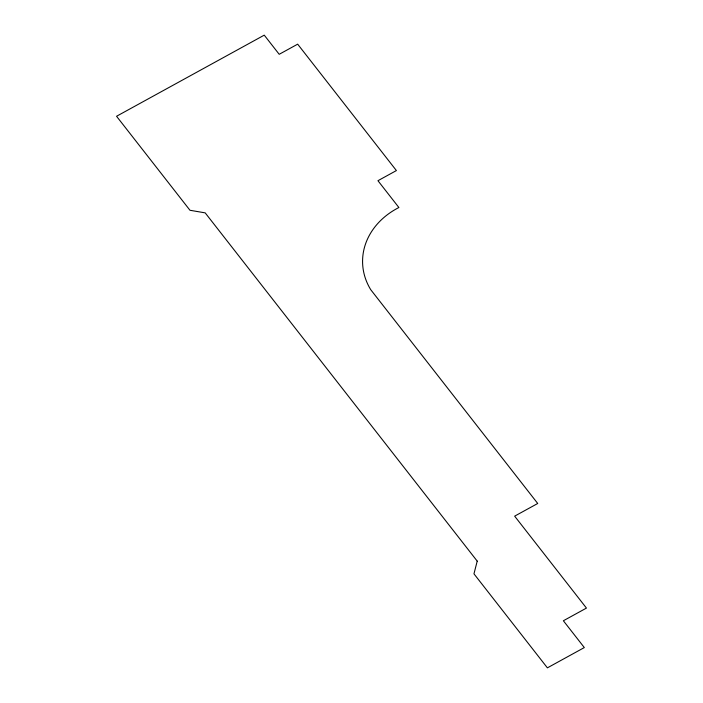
<?xml version="1.0" encoding="UTF-8"?>
<svg xmlns="http://www.w3.org/2000/svg" width="703" height="703" viewBox="0 0 703 703"><rect width="100%" height="100%" fill="white"/><g stroke="black" fill="none" stroke-linecap="round" stroke-linejoin="round"><path stroke-width="1.05" d="M477.214 561.117L473.963 573.841L547.391 667.85L584.316 647.568L563.375 620.758L586.451 608.086L514.649 516.151L537.725 503.48L370.753 289.715A74.843 62.479 -1.5 0 1 398.891 207.517L377.942 180.706L396.404 170.565L297.668 44.166L279.205 54.298L264.249 35.15L116.549 116.267L189.977 210.276L205.188 212.868L477.214 561.117"/></g></svg>
